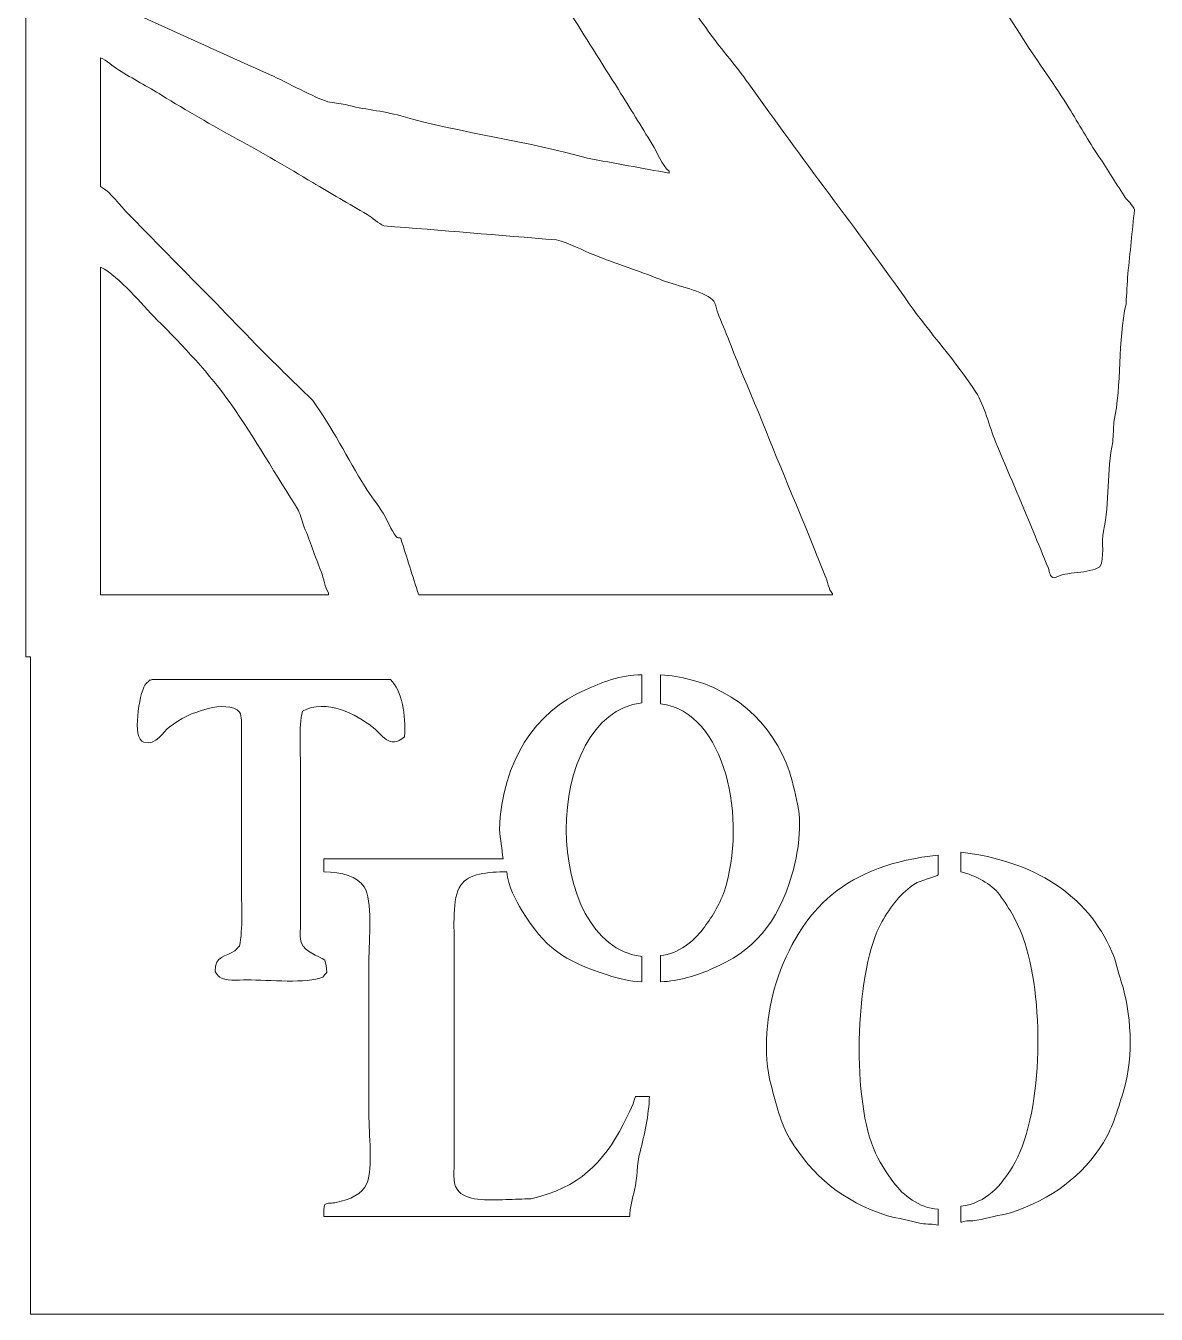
# Model space of a CAD drawing. Header units: centimetres. Extents: x -6.54 to -1.5, y 0.19 to 9.
# Drawn here: x -6.543 to -3.927, y 0.19 to 3.17 of the extents above; entities that cross this region are included whole.
import ezdxf

# ---------------------------------------------------------------- set-up
doc = ezdxf.new("R2010")
doc.units = ezdxf.units.CM
doc.header["$MEASUREMENT"] = 0
doc.layers.add('layer 1', color=7, linetype='Continuous')

msp = doc.modelspace()

# ---------------------------------------------------------------- linework, layer by layer
at = {"layer": 'layer 1', "color": 250, "lineweight": 9}
for points, knots in [([(-6.54308, 9.00077), (-4.86206, 9.00077), (-3.18054, 9.00077), (-1.49953, 9.00077), (-1.49953, 9.00077), (-1.49953, 6.04564), (-1.52993, 3.10848), (-1.52993, 0.18976), (-1.52993, 0.18976), (-3.19719, 0.18976), (-4.86495, 0.18976), (-6.53222, 0.18976), (-6.53222, 0.18976), (-6.53222, 0.69658), (-6.53222, 1.20357), (-6.53222, 1.7104), (-6.53222, 1.7104), (-6.53584, 1.7104), (-6.53946, 1.7104), (-6.54308, 1.7104), (-6.54308, 1.7104), (-6.54308, 4.14028), (-6.54308, 6.57089), (-6.54308, 9.00077)], [0, 0, 0, 0, 0.1428571, 0.1428571, 0.1428571, 0.1428571, 0.2857143, 0.2857143, 0.2857143, 0.2857143, 0.4285714, 0.4285714, 0.4285714, 0.4285714, 0.5714286, 0.5714286, 0.5714286, 0.5714286, 0.7142857, 0.7142857, 0.7142857, 0.7142857, 1, 1, 1, 1]), ([(-6.36973, 3.64595), (-6.36973, 3.50838), (-6.36973, 3.37077), (-6.36973, 3.2332), (-6.36973, 3.2332), (-6.2417, 3.17795), (-6.11622, 3.11832), (-5.98761, 3.06159), (-5.98761, 3.06159), (-5.94073, 3.04091), (-5.89246, 3.01229), (-5.84432, 2.99425), (-5.84432, 2.99425), (-5.83057, 2.99208), (-5.81681, 2.9899), (-5.80307, 2.98773), (-5.80307, 2.98773), (-5.76208, 2.97663), (-5.718, 2.97381), (-5.67497, 2.96166), (-5.67497, 2.96166), (-5.53339, 2.92171), (-5.38321, 2.90328), (-5.24291, 2.86391), (-5.24291, 2.86391), (-5.17996, 2.85232), (-5.11698, 2.84074), (-5.05402, 2.82915), (-5.05402, 2.82915), (-5.05402, 2.8306), (-5.05402, 2.83205), (-5.05402, 2.8335), (-5.05402, 2.8335), (-5.07185, 2.84819), (-5.08052, 2.87649), (-5.0931, 2.89649), (-5.0931, 2.89649), (-5.11913, 2.93785), (-5.14464, 2.98018), (-5.17127, 3.02249), (-5.17127, 3.02249), (-5.24831, 3.14492), (-5.32701, 3.26897), (-5.40358, 3.39178), (-5.40358, 3.39178), (-5.43362, 3.43997), (-5.46282, 3.48799), (-5.49259, 3.53516), (-5.49259, 3.53516), (-5.50165, 3.5495), (-5.51024, 3.58215), (-5.5295, 3.58512), (-5.5295, 3.58512), (-5.54316, 3.59339), (-5.56625, 3.5876), (-5.58378, 3.59164), (-5.58378, 3.59164), (-5.62996, 3.60228), (-5.68056, 3.59796), (-5.72925, 3.60902), (-5.72925, 3.60902), (-5.76331, 3.61676), (-5.80114, 3.61375), (-5.8378, 3.62205), (-5.8378, 3.62205), (-5.87153, 3.62969), (-5.91239, 3.62971), (-5.94636, 3.63726), (-5.94636, 3.63726), (-5.96253, 3.64085), (-5.98498, 3.63646), (-5.99847, 3.63943), (-5.99847, 3.63943), (-6.03393, 3.63943), (-6.0694, 3.63943), (-6.10485, 3.63943), (-6.10485, 3.63943), (-6.13493, 3.64598), (-6.17629, 3.63447), (-6.20907, 3.6416), (-6.20907, 3.6416), (-6.22915, 3.64598), (-6.25914, 3.64377), (-6.28289, 3.64378), (-6.28289, 3.64378), (-6.31183, 3.6445), (-6.34079, 3.64523), (-6.36973, 3.64595)], [0, 0, 0, 0, 0.0434783, 0.0434783, 0.0434783, 0.0434783, 0.0869565, 0.0869565, 0.0869565, 0.0869565, 0.1304348, 0.1304348, 0.1304348, 0.1304348, 0.173913, 0.173913, 0.173913, 0.173913, 0.2173913, 0.2173913, 0.2173913, 0.2173913, 0.2608696, 0.2608696, 0.2608696, 0.2608696, 0.3043478, 0.3043478, 0.3043478, 0.3043478, 0.3478261, 0.3478261, 0.3478261, 0.3478261, 0.3913043, 0.3913043, 0.3913043, 0.3913043, 0.4347826, 0.4347826, 0.4347826, 0.4347826, 0.4782609, 0.4782609, 0.4782609, 0.4782609, 0.5217391, 0.5217391, 0.5217391, 0.5217391, 0.5652174, 0.5652174, 0.5652174, 0.5652174, 0.6086957, 0.6086957, 0.6086957, 0.6086957, 0.6521739, 0.6521739, 0.6521739, 0.6521739, 0.6956522, 0.6956522, 0.6956522, 0.6956522, 0.7391304, 0.7391304, 0.7391304, 0.7391304, 0.7826087, 0.7826087, 0.7826087, 0.7826087, 0.826087, 0.826087, 0.826087, 0.826087, 0.8695652, 0.8695652, 0.8695652, 0.8695652, 0.9130435, 0.9130435, 0.9130435, 0.9130435, 1, 1, 1, 1]), ([(-5.26897, 3.57643), (-5.26897, 3.57499), (-5.26897, 3.57354), (-5.26897, 3.57209), (-5.26897, 3.57209), (-5.25292, 3.56033), (-5.24363, 3.53856), (-5.23206, 3.52212), (-5.23206, 3.52212), (-5.21054, 3.49156), (-5.18675, 3.46214), (-5.16475, 3.43089), (-5.16475, 3.43089), (-5.10183, 3.34151), (-5.03276, 3.25594), (-4.96935, 3.16586), (-4.96935, 3.16586), (-4.93822, 3.12165), (-4.90065, 3.07971), (-4.86948, 3.03552), (-4.86948, 3.03552), (-4.74819, 2.8636), (-4.61932, 2.69922), (-4.49821, 2.5272), (-4.49821, 2.5272), (-4.45011, 2.45887), (-4.38961, 2.39261), (-4.34406, 2.323), (-4.34406, 2.323), (-4.32475, 2.29348), (-4.3131, 2.24241), (-4.29847, 2.20786), (-4.29847, 2.20786), (-4.26983, 2.14025), (-4.24024, 2.06917), (-4.21162, 2.00149), (-4.21162, 2.00149), (-4.19945, 1.97269), (-4.18864, 1.94389), (-4.17689, 1.91677), (-4.17689, 1.91677), (-4.17196, 1.9054), (-4.17522, 1.89603), (-4.16169, 1.89287), (-4.16169, 1.89287), (-4.1363, 1.90893), (-4.08108, 1.90181), (-4.05747, 1.91894), (-4.05747, 1.91894), (-4.04496, 1.93899), (-4.05457, 1.97554), (-4.04879, 2.00149), (-4.04879, 2.00149), (-4.03425, 2.0667), (-4.04173, 2.14249), (-4.02708, 2.20786), (-4.02708, 2.20786), (-4.02635, 2.22307), (-4.02563, 2.23827), (-4.02491, 2.25348), (-4.02491, 2.25348), (-4.00559, 2.3406), (-4.01622, 2.44019), (-3.99668, 2.5272), (-3.99668, 2.5272), (-3.99523, 2.55036), (-3.99379, 2.57354), (-3.99234, 2.59671), (-3.99234, 2.59671), (-3.98727, 2.64594), (-3.98221, 2.69519), (-3.97714, 2.74443), (-3.97714, 2.74443), (-3.98071, 2.75562), (-3.99484, 2.76724), (-4.00102, 2.77701), (-4.00102, 2.77701), (-4.02211, 2.81037), (-4.04275, 2.84274), (-4.06399, 2.87477), (-4.06399, 2.87477), (-4.08878, 2.91216), (-4.10949, 2.94974), (-4.13346, 2.98773), (-4.13346, 2.98773), (-4.16786, 3.04224), (-4.20754, 3.09615), (-4.24202, 3.15065), (-4.24202, 3.15065), (-4.28652, 3.221), (-4.33272, 3.28974), (-4.37663, 3.3592), (-4.37663, 3.3592), (-4.38684, 3.37535), (-4.40804, 3.42261), (-4.42439, 3.42871), (-4.42439, 3.42871), (-4.44398, 3.44066), (-4.47613, 3.4355), (-4.50039, 3.44175), (-4.50039, 3.44175), (-4.55233, 3.45514), (-4.60875, 3.45597), (-4.66322, 3.46999), (-4.66322, 3.46999), (-4.73473, 3.48839), (-4.81523, 3.49297), (-4.88685, 3.51126), (-4.88685, 3.51126), (-4.89987, 3.51271), (-4.9129, 3.51416), (-4.92593, 3.51561), (-4.92593, 3.51561), (-4.9779, 3.52893), (-5.03426, 3.52991), (-5.08876, 3.54385), (-5.08876, 3.54385), (-5.14531, 3.55831), (-5.20971, 3.56882), (-5.26897, 3.57643)], [0, 0, 0, 0, 0.0322581, 0.0322581, 0.0322581, 0.0322581, 0.0645161, 0.0645161, 0.0645161, 0.0645161, 0.0967742, 0.0967742, 0.0967742, 0.0967742, 0.1290323, 0.1290323, 0.1290323, 0.1290323, 0.1612903, 0.1612903, 0.1612903, 0.1612903, 0.1935484, 0.1935484, 0.1935484, 0.1935484, 0.2258065, 0.2258065, 0.2258065, 0.2258065, 0.2580645, 0.2580645, 0.2580645, 0.2580645, 0.2903226, 0.2903226, 0.2903226, 0.2903226, 0.3225806, 0.3225806, 0.3225806, 0.3225806, 0.3548387, 0.3548387, 0.3548387, 0.3548387, 0.3870968, 0.3870968, 0.3870968, 0.3870968, 0.4193548, 0.4193548, 0.4193548, 0.4193548, 0.4516129, 0.4516129, 0.4516129, 0.4516129, 0.483871, 0.483871, 0.483871, 0.483871, 0.516129, 0.516129, 0.516129, 0.516129, 0.5483871, 0.5483871, 0.5483871, 0.5483871, 0.5806452, 0.5806452, 0.5806452, 0.5806452, 0.6129032, 0.6129032, 0.6129032, 0.6129032, 0.6451613, 0.6451613, 0.6451613, 0.6451613, 0.6774194, 0.6774194, 0.6774194, 0.6774194, 0.7096774, 0.7096774, 0.7096774, 0.7096774, 0.7419355, 0.7419355, 0.7419355, 0.7419355, 0.7741935, 0.7741935, 0.7741935, 0.7741935, 0.8064516, 0.8064516, 0.8064516, 0.8064516, 0.8387097, 0.8387097, 0.8387097, 0.8387097, 0.8709677, 0.8709677, 0.8709677, 0.8709677, 0.9032258, 0.9032258, 0.9032258, 0.9032258, 0.9354839, 0.9354839, 0.9354839, 0.9354839, 1, 1, 1, 1]), ([(-5.63372, 1.85377), (-5.31459, 1.85377), (-4.99537, 1.85377), (-4.67625, 1.85377), (-4.67625, 1.85377), (-4.67625, 1.85449), (-4.67625, 1.85522), (-4.67625, 1.85594), (-4.67625, 1.85594), (-4.68533, 1.86819), (-4.68718, 1.88426), (-4.69361, 1.89939), (-4.69361, 1.89939), (-4.71076, 1.93966), (-4.72574, 1.98135), (-4.74355, 2.02321), (-4.74355, 2.02321), (-4.7906, 2.13377), (-4.83551, 2.24924), (-4.8825, 2.35992), (-4.8825, 2.35992), (-4.90237, 2.4067), (-4.91944, 2.45393), (-4.93895, 2.49895), (-4.93895, 2.49895), (-4.9446, 2.51199), (-4.94567, 2.53466), (-4.95849, 2.54023), (-4.95849, 2.54023), (-4.9842, 2.55935), (-5.04284, 2.57006), (-5.07574, 2.58368), (-5.07574, 2.58368), (-5.12484, 2.60401), (-5.17683, 2.61922), (-5.22772, 2.64016), (-5.22772, 2.64016), (-5.2548, 2.6513), (-5.286, 2.66702), (-5.31456, 2.67491), (-5.31456, 2.67491), (-5.44771, 2.68577), (-5.5809, 2.69664), (-5.71405, 2.7075), (-5.71405, 2.7075), (-5.72676, 2.71268), (-5.74134, 2.72631), (-5.75313, 2.73357), (-5.75313, 2.73357), (-5.79504, 2.75936), (-5.83809, 2.78222), (-5.87906, 2.80743), (-5.87906, 2.80743), (-5.99426, 2.87833), (-6.1137, 2.93809), (-6.22861, 3.00945), (-6.22861, 3.00945), (-6.26094, 3.02954), (-6.29528, 3.04749), (-6.32848, 3.06811), (-6.32848, 3.06811), (-6.34131, 3.07607), (-6.356, 3.09075), (-6.36973, 3.09635), (-6.36973, 3.09635), (-6.36973, 2.99715), (-6.36973, 2.89793), (-6.36973, 2.79874), (-6.36973, 2.79874), (-6.34476, 2.7836), (-6.32506, 2.75404), (-6.3046, 2.73357), (-6.3046, 2.73357), (-6.25575, 2.68469), (-6.20798, 2.63473), (-6.15913, 2.58585), (-6.15913, 2.58585), (-6.09762, 2.52429), (-6.03825, 2.4606), (-5.97676, 2.39903), (-5.97676, 2.39903), (-5.94419, 2.36717), (-5.91162, 2.3353), (-5.87906, 2.30344), (-5.87906, 2.30344), (-5.83424, 2.24192), (-5.79842, 2.16873), (-5.75747, 2.10359), (-5.75747, 2.10359), (-5.74484, 2.0835), (-5.72886, 2.06284), (-5.71622, 2.04276), (-5.71622, 2.04276), (-5.7049, 2.02478), (-5.69835, 2.00547), (-5.68582, 1.98845), (-5.68582, 1.98845), (-5.68328, 1.985), (-5.6779, 1.98699), (-5.67497, 1.98411), (-5.67497, 1.98411), (-5.66122, 1.94067), (-5.64747, 1.89721), (-5.63372, 1.85377)], [0, 0, 0, 0, 0.037037, 0.037037, 0.037037, 0.037037, 0.0740741, 0.0740741, 0.0740741, 0.0740741, 0.1111111, 0.1111111, 0.1111111, 0.1111111, 0.1481481, 0.1481481, 0.1481481, 0.1481481, 0.1851852, 0.1851852, 0.1851852, 0.1851852, 0.2222222, 0.2222222, 0.2222222, 0.2222222, 0.2592593, 0.2592593, 0.2592593, 0.2592593, 0.2962963, 0.2962963, 0.2962963, 0.2962963, 0.3333333, 0.3333333, 0.3333333, 0.3333333, 0.3703704, 0.3703704, 0.3703704, 0.3703704, 0.4074074, 0.4074074, 0.4074074, 0.4074074, 0.4444444, 0.4444444, 0.4444444, 0.4444444, 0.4814815, 0.4814815, 0.4814815, 0.4814815, 0.5185185, 0.5185185, 0.5185185, 0.5185185, 0.5555556, 0.5555556, 0.5555556, 0.5555556, 0.5925926, 0.5925926, 0.5925926, 0.5925926, 0.6296296, 0.6296296, 0.6296296, 0.6296296, 0.6666667, 0.6666667, 0.6666667, 0.6666667, 0.7037037, 0.7037037, 0.7037037, 0.7037037, 0.7407407, 0.7407407, 0.7407407, 0.7407407, 0.7777778, 0.7777778, 0.7777778, 0.7777778, 0.8148148, 0.8148148, 0.8148148, 0.8148148, 0.8518519, 0.8518519, 0.8518519, 0.8518519, 0.8888889, 0.8888889, 0.8888889, 0.8888889, 0.9259259, 0.9259259, 0.9259259, 0.9259259, 1, 1, 1, 1]), ([(-6.36973, 1.85377), (-6.19389, 1.85377), (-6.01799, 1.85377), (-5.84215, 1.85377), (-5.84215, 1.85377), (-5.84215, 1.85522), (-5.84215, 1.85666), (-5.84215, 1.85811), (-5.84215, 1.85811), (-5.85207, 1.87189), (-5.85259, 1.89122), (-5.85951, 1.90808), (-5.85951, 1.90808), (-5.87363, 1.94244), (-5.88538, 1.97945), (-5.8986, 2.01018), (-5.8986, 2.01018), (-5.90294, 2.02321), (-5.90728, 2.03625), (-5.91162, 2.04928), (-5.91162, 2.04928), (-5.96369, 2.12995), (-6.01304, 2.21639), (-6.06794, 2.29475), (-6.06794, 2.29475), (-6.11747, 2.36544), (-6.17915, 2.42984), (-6.23946, 2.49026), (-6.23946, 2.49026), (-6.27567, 2.52653), (-6.32446, 2.58852), (-6.36973, 2.61192), (-6.36973, 2.61192), (-6.36973, 2.35923), (-6.36973, 2.10646), (-6.36973, 1.85377)], [0, 0, 0, 0, 0.1, 0.1, 0.1, 0.1, 0.2, 0.2, 0.2, 0.2, 0.3, 0.3, 0.3, 0.3, 0.4, 0.4, 0.4, 0.4, 0.5, 0.5, 0.5, 0.5, 0.6, 0.6, 0.6, 0.6, 0.7, 0.7, 0.7, 0.7, 0.8, 0.8, 0.8, 0.8, 1, 1, 1, 1]), ([(-5.43831, 1.24334), (-5.57653, 1.24334), (-5.71479, 1.24334), (-5.853, 1.24334), (-5.853, 1.24334), (-5.853, 1.2332), (-5.853, 1.22306), (-5.853, 1.21293), (-5.853, 1.21293), (-5.81143, 1.21323), (-5.77591, 1.20307), (-5.75964, 1.17817), (-5.75964, 1.17817), (-5.73991, 1.14798), (-5.74878, 1.05592), (-5.74879, 1.00656), (-5.74879, 1.00656), (-5.74879, 0.88854), (-5.74879, 0.77048), (-5.74879, 0.65246), (-5.74879, 0.65246), (-5.74879, 0.60811), (-5.74012, 0.52858), (-5.75313, 0.49388), (-5.75313, 0.49388), (-5.76393, 0.46509), (-5.7931, 0.45622), (-5.82478, 0.44826), (-5.82478, 0.44826), (-5.8346, 0.44579), (-5.84378, 0.4484), (-5.85083, 0.44392), (-5.85083, 0.44392), (-5.8544, 0.43854), (-5.85327, 0.42458), (-5.853, 0.41568), (-5.853, 0.41568), (-5.61709, 0.41568), (-5.38112, 0.41568), (-5.14521, 0.41568), (-5.14521, 0.41568), (-5.14466, 0.43641), (-5.13886, 0.45822), (-5.13436, 0.4765), (-5.13436, 0.4765), (-5.12682, 0.50711), (-5.12916, 0.53488), (-5.12133, 0.56557), (-5.12133, 0.56557), (-5.11135, 0.60471), (-5.10107, 0.64993), (-5.09962, 0.69374), (-5.09962, 0.69374), (-5.11047, 0.69374), (-5.12133, 0.69374), (-5.13218, 0.69374), (-5.13218, 0.69374), (-5.13799, 0.67025), (-5.15027, 0.64808), (-5.16041, 0.62857), (-5.16041, 0.62857), (-5.20671, 0.53943), (-5.26268, 0.48244), (-5.37318, 0.45695), (-5.37318, 0.45695), (-5.39272, 0.45623), (-5.41226, 0.45551), (-5.4318, 0.45478), (-5.4318, 0.45478), (-5.47526, 0.45471), (-5.52514, 0.44963), (-5.5447, 0.47868), (-5.5447, 0.47868), (-5.55642, 0.49608), (-5.55122, 0.52102), (-5.55121, 0.54819), (-5.55121, 0.54819), (-5.55121, 0.59743), (-5.55121, 0.64667), (-5.55121, 0.69591), (-5.55121, 0.69591), (-5.55121, 0.80886), (-5.55121, 0.92184), (-5.55121, 1.0348), (-5.55121, 1.0348), (-5.55121, 1.08661), (-5.55737, 1.151), (-5.53602, 1.18252), (-5.53602, 1.18252), (-5.51828, 1.20869), (-5.47371, 1.21325), (-5.42963, 1.21293), (-5.42963, 1.21293), (-5.42704, 1.17932), (-5.40923, 1.14742), (-5.39489, 1.12386), (-5.39489, 1.12386), (-5.34267, 1.03809), (-5.29951, 1.00756), (-5.19515, 0.97397), (-5.19515, 0.97397), (-5.17283, 0.96679), (-5.14575, 0.95912), (-5.11699, 0.95876), (-5.11699, 0.95876), (-5.11699, 0.97831), (-5.11699, 0.99787), (-5.11699, 1.01742), (-5.11699, 1.01742), (-5.34961, 1.04524), (-5.35113, 1.57582), (-5.11699, 1.60395), (-5.11699, 1.60395), (-5.11699, 1.62567), (-5.11699, 1.6474), (-5.11699, 1.66912), (-5.11699, 1.66912), (-5.16701, 1.66924), (-5.2115, 1.65), (-5.24725, 1.63436), (-5.24725, 1.63436), (-5.36532, 1.58271), (-5.43929, 1.47113), (-5.447, 1.31068), (-5.447, 1.31068), (-5.44411, 1.28824), (-5.44121, 1.26578), (-5.43831, 1.24334)], [0, 0, 0, 0, 0.030303, 0.030303, 0.030303, 0.030303, 0.0606061, 0.0606061, 0.0606061, 0.0606061, 0.0909091, 0.0909091, 0.0909091, 0.0909091, 0.1212121, 0.1212121, 0.1212121, 0.1212121, 0.1515152, 0.1515152, 0.1515152, 0.1515152, 0.1818182, 0.1818182, 0.1818182, 0.1818182, 0.2121212, 0.2121212, 0.2121212, 0.2121212, 0.2424242, 0.2424242, 0.2424242, 0.2424242, 0.2727273, 0.2727273, 0.2727273, 0.2727273, 0.3030303, 0.3030303, 0.3030303, 0.3030303, 0.3333333, 0.3333333, 0.3333333, 0.3333333, 0.3636364, 0.3636364, 0.3636364, 0.3636364, 0.3939394, 0.3939394, 0.3939394, 0.3939394, 0.4242424, 0.4242424, 0.4242424, 0.4242424, 0.4545455, 0.4545455, 0.4545455, 0.4545455, 0.4848485, 0.4848485, 0.4848485, 0.4848485, 0.5151515, 0.5151515, 0.5151515, 0.5151515, 0.5454545, 0.5454545, 0.5454545, 0.5454545, 0.5757576, 0.5757576, 0.5757576, 0.5757576, 0.6060606, 0.6060606, 0.6060606, 0.6060606, 0.6363636, 0.6363636, 0.6363636, 0.6363636, 0.6666667, 0.6666667, 0.6666667, 0.6666667, 0.6969697, 0.6969697, 0.6969697, 0.6969697, 0.7272727, 0.7272727, 0.7272727, 0.7272727, 0.7575758, 0.7575758, 0.7575758, 0.7575758, 0.7878788, 0.7878788, 0.7878788, 0.7878788, 0.8181818, 0.8181818, 0.8181818, 0.8181818, 0.8484848, 0.8484848, 0.8484848, 0.8484848, 0.8787879, 0.8787879, 0.8787879, 0.8787879, 0.9090909, 0.9090909, 0.9090909, 0.9090909, 0.9393939, 0.9393939, 0.9393939, 0.9393939, 1, 1, 1, 1]), ([(-5.07384, 1.66912), (-5.07384, 1.64667), (-5.07384, 1.62422), (-5.07384, 1.60178), (-5.07384, 1.60178), (-4.92182, 1.58358), (-4.87337, 1.32968), (-4.92621, 1.16948), (-4.92621, 1.16948), (-4.93777, 1.13445), (-4.95657, 1.10667), (-4.97614, 1.08041), (-4.97614, 1.08041), (-4.99598, 1.0538), (-5.03218, 1.02269), (-5.07384, 1.01959), (-5.07384, 1.01959), (-5.07384, 0.99932), (-5.07384, 0.97904), (-5.07384, 0.95876), (-5.07384, 0.95876), (-5.03125, 0.96006), (-4.99055, 0.97357), (-4.95877, 0.987), (-4.95877, 0.987), (-4.85596, 1.03046), (-4.80383, 1.09364), (-4.76989, 1.20641), (-4.76989, 1.20641), (-4.75567, 1.25363), (-4.74471, 1.32341), (-4.75903, 1.3802), (-4.75903, 1.3802), (-4.76616, 1.40847), (-4.77191, 1.43859), (-4.78291, 1.46492), (-4.78291, 1.46492), (-4.82896, 1.57511), (-4.92957, 1.65889), (-5.07384, 1.66912)], [0, 0, 0, 0, 0.0909091, 0.0909091, 0.0909091, 0.0909091, 0.1818182, 0.1818182, 0.1818182, 0.1818182, 0.2727273, 0.2727273, 0.2727273, 0.2727273, 0.3636364, 0.3636364, 0.3636364, 0.3636364, 0.4545455, 0.4545455, 0.4545455, 0.4545455, 0.5454545, 0.5454545, 0.5454545, 0.5454545, 0.6363636, 0.6363636, 0.6363636, 0.6363636, 0.7272727, 0.7272727, 0.7272727, 0.7272727, 0.8181818, 0.8181818, 0.8181818, 0.8181818, 1, 1, 1, 1]), ([(-6.25032, 1.65826), (-6.25265, 1.65662), (-6.25237, 1.65695), (-6.25683, 1.65609), (-6.25683, 1.65609), (-6.25955, 1.65204), (-6.26561, 1.64894), (-6.26769, 1.64522), (-6.26769, 1.64522), (-6.27974, 1.62369), (-6.29853, 1.52073), (-6.26986, 1.51271), (-6.26986, 1.51271), (-6.24168, 1.50483), (-6.22438, 1.53756), (-6.21124, 1.54747), (-6.21124, 1.54747), (-6.18338, 1.56847), (-6.16039, 1.5807), (-6.12005, 1.59091), (-6.12005, 1.59091), (-6.09708, 1.59673), (-6.06079, 1.59926), (-6.0484, 1.58223), (-6.0484, 1.58223), (-6.04213, 1.57388), (-6.04406, 1.55551), (-6.04406, 1.54095), (-6.04406, 1.54095), (-6.04406, 1.50909), (-6.04406, 1.47723), (-6.04406, 1.44537), (-6.04406, 1.44537), (-6.04406, 1.35848), (-6.04406, 1.27157), (-6.04406, 1.18469), (-6.04406, 1.18469), (-6.04406, 1.138), (-6.03996, 1.08092), (-6.0484, 1.04131), (-6.0484, 1.04131), (-6.05303, 1.03844), (-6.0552, 1.0332), (-6.05926, 1.03045), (-6.05926, 1.03045), (-6.08143, 1.01546), (-6.10504, 1.02093), (-6.10485, 0.98266), (-6.10485, 0.98266), (-6.10063, 0.97762), (-6.09963, 0.97344), (-6.094, 0.96963), (-6.094, 0.96963), (-6.08164, 0.95988), (-6.05271, 0.96311), (-6.03103, 0.96311), (-6.03103, 0.96311), (-5.98041, 0.96311), (-5.89293, 0.9542), (-5.85517, 0.96963), (-5.85517, 0.96963), (-5.85282, 0.97344), (-5.84971, 0.97748), (-5.84649, 0.98049), (-5.84649, 0.98049), (-5.84632, 0.9933), (-5.84861, 0.99958), (-5.85083, 1.00873), (-5.85083, 1.00873), (-5.86658, 1.01853), (-5.89816, 1.02942), (-5.90511, 1.04783), (-5.90511, 1.04783), (-5.90957, 1.05966), (-5.90728, 1.07842), (-5.90728, 1.09345), (-5.90728, 1.09345), (-5.90728, 1.12965), (-5.90728, 1.16586), (-5.90728, 1.20207), (-5.90728, 1.20207), (-5.90728, 1.28461), (-5.90728, 1.36717), (-5.90728, 1.44971), (-5.90728, 1.44971), (-5.90728, 1.49347), (-5.9113, 1.54775), (-5.90294, 1.5844), (-5.90294, 1.5844), (-5.84827, 1.61626), (-5.77579, 1.5746), (-5.74227, 1.54964), (-5.74227, 1.54964), (-5.71907, 1.53236), (-5.70131, 1.49375), (-5.66628, 1.52575), (-5.66628, 1.52575), (-5.66317, 1.57585), (-5.67231, 1.63082), (-5.69885, 1.65826), (-5.69885, 1.65826), (-5.88266, 1.65826), (-6.06651, 1.65826), (-6.25032, 1.65826)], [0, 0, 0, 0, 0.037037, 0.037037, 0.037037, 0.037037, 0.0740741, 0.0740741, 0.0740741, 0.0740741, 0.1111111, 0.1111111, 0.1111111, 0.1111111, 0.1481481, 0.1481481, 0.1481481, 0.1481481, 0.1851852, 0.1851852, 0.1851852, 0.1851852, 0.2222222, 0.2222222, 0.2222222, 0.2222222, 0.2592593, 0.2592593, 0.2592593, 0.2592593, 0.2962963, 0.2962963, 0.2962963, 0.2962963, 0.3333333, 0.3333333, 0.3333333, 0.3333333, 0.3703704, 0.3703704, 0.3703704, 0.3703704, 0.4074074, 0.4074074, 0.4074074, 0.4074074, 0.4444444, 0.4444444, 0.4444444, 0.4444444, 0.4814815, 0.4814815, 0.4814815, 0.4814815, 0.5185185, 0.5185185, 0.5185185, 0.5185185, 0.5555556, 0.5555556, 0.5555556, 0.5555556, 0.5925926, 0.5925926, 0.5925926, 0.5925926, 0.6296296, 0.6296296, 0.6296296, 0.6296296, 0.6666667, 0.6666667, 0.6666667, 0.6666667, 0.7037037, 0.7037037, 0.7037037, 0.7037037, 0.7407407, 0.7407407, 0.7407407, 0.7407407, 0.7777778, 0.7777778, 0.7777778, 0.7777778, 0.8148148, 0.8148148, 0.8148148, 0.8148148, 0.8518519, 0.8518519, 0.8518519, 0.8518519, 0.8888889, 0.8888889, 0.8888889, 0.8888889, 0.9259259, 0.9259259, 0.9259259, 0.9259259, 1, 1, 1, 1]), ([(-4.3788, 1.25855), (-4.3788, 1.24334), (-4.3788, 1.22813), (-4.3788, 1.21293), (-4.3788, 1.21293), (-4.34528, 1.20532), (-4.30772, 1.18467), (-4.28978, 1.16079), (-4.28978, 1.16079), (-4.2659, 1.12899), (-4.24481, 1.09173), (-4.23116, 1.05), (-4.23116, 1.05), (-4.18381, 0.90522), (-4.18981, 0.64318), (-4.25939, 0.53081), (-4.25939, 0.53081), (-4.28542, 0.48877), (-4.31897, 0.44675), (-4.3788, 0.43957), (-4.3788, 0.43957), (-4.3788, 0.42726), (-4.3788, 0.41495), (-4.3788, 0.40264), (-4.3788, 0.40264), (-4.37808, 0.40264), (-4.37735, 0.40264), (-4.37663, 0.40264), (-4.37663, 0.40264), (-4.36776, 0.408), (-4.35353, 0.40421), (-4.34189, 0.40699), (-4.34189, 0.40699), (-4.31584, 0.41278), (-4.28978, 0.41858), (-4.26373, 0.42437), (-4.26373, 0.42437), (-4.16892, 0.45558), (-4.09683, 0.50935), (-4.04879, 0.58729), (-4.04879, 0.58729), (-4.02684, 0.6229), (-4.0139, 0.66756), (-4.00102, 0.71112), (-4.00102, 0.71112), (-3.97855, 0.78713), (-3.98499, 0.88913), (-4.00754, 0.95876), (-4.00754, 0.95876), (-4.01566, 0.98384), (-4.01933, 1.00537), (-4.02925, 1.02828), (-4.02925, 1.02828), (-4.08645, 1.1604), (-4.20939, 1.23849), (-4.3788, 1.25855)], [0, 0, 0, 0, 0.0666667, 0.0666667, 0.0666667, 0.0666667, 0.1333333, 0.1333333, 0.1333333, 0.1333333, 0.2, 0.2, 0.2, 0.2, 0.2666667, 0.2666667, 0.2666667, 0.2666667, 0.3333333, 0.3333333, 0.3333333, 0.3333333, 0.4, 0.4, 0.4, 0.4, 0.4666667, 0.4666667, 0.4666667, 0.4666667, 0.5333333, 0.5333333, 0.5333333, 0.5333333, 0.6, 0.6, 0.6, 0.6, 0.6666667, 0.6666667, 0.6666667, 0.6666667, 0.7333333, 0.7333333, 0.7333333, 0.7333333, 0.8, 0.8, 0.8, 0.8, 0.8666667, 0.8666667, 0.8666667, 0.8666667, 1, 1, 1, 1]), ([(-4.43161, 0.43257), (-4.47644, 0.43584), (-4.5126, 0.46506), (-4.53365, 0.4934), (-4.53365, 0.4934), (-4.55171, 0.5177), (-4.56893, 0.54307), (-4.58142, 0.57377), (-4.58142, 0.57377), (-4.63217, 0.69856), (-4.62248, 0.99307), (-4.56188, 1.09731), (-4.56188, 1.09731), (-4.54184, 1.13176), (-4.51737, 1.16558), (-4.48372, 1.18637), (-4.48372, 1.18637), (-4.47745, 1.19024), (-4.43335, 1.2036), (-4.43161, 1.20592), (-4.43161, 1.20592), (-4.43161, 1.22113), (-4.43161, 1.23634), (-4.43161, 1.25154), (-4.43161, 1.25154), (-4.64021, 1.23045), (-4.7508, 1.12936), (-4.80721, 0.95393), (-4.80721, 0.95393), (-4.82754, 0.89073), (-4.83836, 0.79282), (-4.81807, 0.71932), (-4.81807, 0.71932), (-4.80639, 0.67701), (-4.79565, 0.63017), (-4.77465, 0.5955), (-4.77465, 0.5955), (-4.72239, 0.50924), (-4.65335, 0.45159), (-4.54885, 0.41736), (-4.54885, 0.41736), (-4.5228, 0.41157), (-4.49674, 0.40578), (-4.47069, 0.39999), (-4.47069, 0.39999), (-4.45694, 0.39678), (-4.44321, 0.39952), (-4.43161, 0.39564), (-4.43161, 0.39564), (-4.43161, 0.40795), (-4.43161, 0.42026), (-4.43161, 0.43257)], [0, 0, 0, 0, 0.0714286, 0.0714286, 0.0714286, 0.0714286, 0.1428571, 0.1428571, 0.1428571, 0.1428571, 0.2142857, 0.2142857, 0.2142857, 0.2142857, 0.2857143, 0.2857143, 0.2857143, 0.2857143, 0.3571429, 0.3571429, 0.3571429, 0.3571429, 0.4285714, 0.4285714, 0.4285714, 0.4285714, 0.5, 0.5, 0.5, 0.5, 0.5714286, 0.5714286, 0.5714286, 0.5714286, 0.6428571, 0.6428571, 0.6428571, 0.6428571, 0.7142857, 0.7142857, 0.7142857, 0.7142857, 0.7857143, 0.7857143, 0.7857143, 0.7857143, 0.8571429, 0.8571429, 0.8571429, 0.8571429, 1, 1, 1, 1])]:
    msp.add_open_spline(points, degree=3, knots=knots, dxfattribs=at)

doc.saveas('drawing.dxf')
